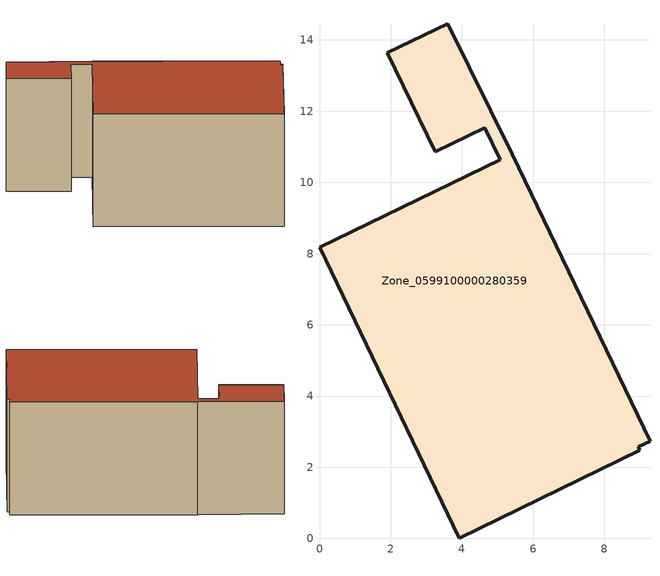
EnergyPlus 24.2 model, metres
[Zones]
Zone_0599100000280359
 floor ground (C_G): 9.28,2.73 8.96,2.57 9,2.47 3.93,0 0,8.18 5.08,10.63 4.64,11.54 3.25,10.86 1.91,13.64 3.6,14.46 5.42,10.79 z0
 wall outside (C_F): 9.28,2.73 5.42,10.79 3.6,14.46 1.91,13.64 3.25,10.86 4.64,11.54 5.08,10.63 0,8.18 3.93,0 9,2.47 8.96,2.57 9.28,2.73 z0:5.89
 roof outside (C_R): 8.96,2.57 9.28,2.73 5.42,10.79 3.6,14.46 1.91,13.64 3.25,10.86 4.64,11.54 5.08,10.63 0,8.18 3.93,0 9,2.47 z5.89
[BUILDING]
Pand.0599100000280359: North Axis=0; Terrain=City; Loads Convergence Tolerance Value=0.04; Temperature Convergence Tolerance Value=0.4; Solar Distribution=FullExterior; Maximum Number of Warmup Days=25; Minimum Number of Warmup Days=1
[Site:Location]
Rotterdam.The.Hague.AP_ZH_NLD Design_Conditions: Latitude=51.96; Longitude=4.45; Time Zone=1; Elevation=-4.5
[SITE:GROUNDTEMPERATURE:BUILDINGSURFACE]
18, 18, 18, 18, 18, 18, 18, 18, 18, 18, 18, 18
[MATERIAL] Thermal Absorptance=0.9; Solar Absorptance=0.7; Visible Absorptance=0.7
Name | Roughness | Thickness | Conductivity | Density | Specific Heat
G.TI.1965-1974 | MediumSmooth | 0.15 | 0.882353 | 540 | 1210
F.TI.1965-1974 | Rough | 0.3 | 0.697674 | 1920 | 840
R.TI.1965-1974 | MediumRough | 0.2 | 0.232558 | 1500 | 1000
[CONSTRUCTION]
C_G: G.TI.1965-1974
C_F: F.TI.1965-1974
C_R: R.TI.1965-1974
[ZONE]
Zone_0599100000280359: Type=1; Multiplier=1; Ceiling Height=Autocalculate; Volume=Autocalculate; Floor Area=autocalculate; Part of Total Floor Area=Yes
[ZONEINFILTRATION:DESIGNFLOWRATE]
Infil_Zone_0599100000280359: Zone or ZoneList or Space or SpaceList=Zone_0599100000280359; Schedule=AlwaysOn; Design Flow Rate Calculation Method=Flow/Area; Flow Rate per Floor Area=0.003; Constant Term Coefficient=1; Temperature Term Coefficient=0; Velocity Term Coefficient=0; Velocity Squared Term Coefficient=0
[HVACTEMPLATE:ZONE:IDEALLOADSAIRSYSTEM]
Zone_0599100000280359: Maximum Heating Supply Air Temperature=50; Minimum Cooling Supply Air Temperature=13; Maximum Heating Supply Air Humidity Ratio=0.0156; Minimum Cooling Supply Air Humidity Ratio=0.0077; Heating Limit=NoLimit; Cooling Limit=NoLimit; Dehumidification Control Type=ConstantSensibleHeatRatio; Cooling Sensible Heat Ratio=0.7; Dehumidification Setpoint=60; Humidification Control Type=None; Humidification Setpoint=30; Outdoor Air Method=None; Outdoor Air Flow Rate per Person=0.00944; Outdoor Air Flow Rate per Zone Floor Area=0; Outdoor Air Flow Rate per Zone=0; Demand Controlled Ventilation Type=None; Outdoor Air Economizer Type=NoEconomizer; Heat Recovery Type=None; Sensible Heat Recovery Effectiveness=0.7; Latent Heat Recovery Effectiveness=0.65
[ZONECONTROL:THERMOSTAT]
ThermostatControl_Zone_0599100000280359: Zone or ZoneList=Zone_0599100000280359; Control Type Schedule=DualSetpointControlType; Control 1=Thermostat_Zone_0599100000280359; Temperature Difference Between Cutout And Setpoint=0
[THERMOSTATSETPOINT:DUALSETPOINT]
Thermostat_Zone_0599100000280359: Heating Setpoint Temperature Schedule=HeatingSetpoint_Zone_0599100000280359; Cooling Setpoint Temperature Schedule=CoolingSetpoint_Zone_0599100000280359
[SCHEDULE:COMPACT]
HeatingSetpoint_Zone_0599100000280359: Through: 12/31, For: AllDays, Until: 24:00, 21
CoolingSetpoint_Zone_0599100000280359: Through: 12/31, For: AllDays, Until: 24:00, 24
DualSetpointControlType: Through: 12/31, For: AllDays, Until: 24:00, 4
AlwaysOn: Through: 12/31, For: AllDays, Until: 24:00, 1
